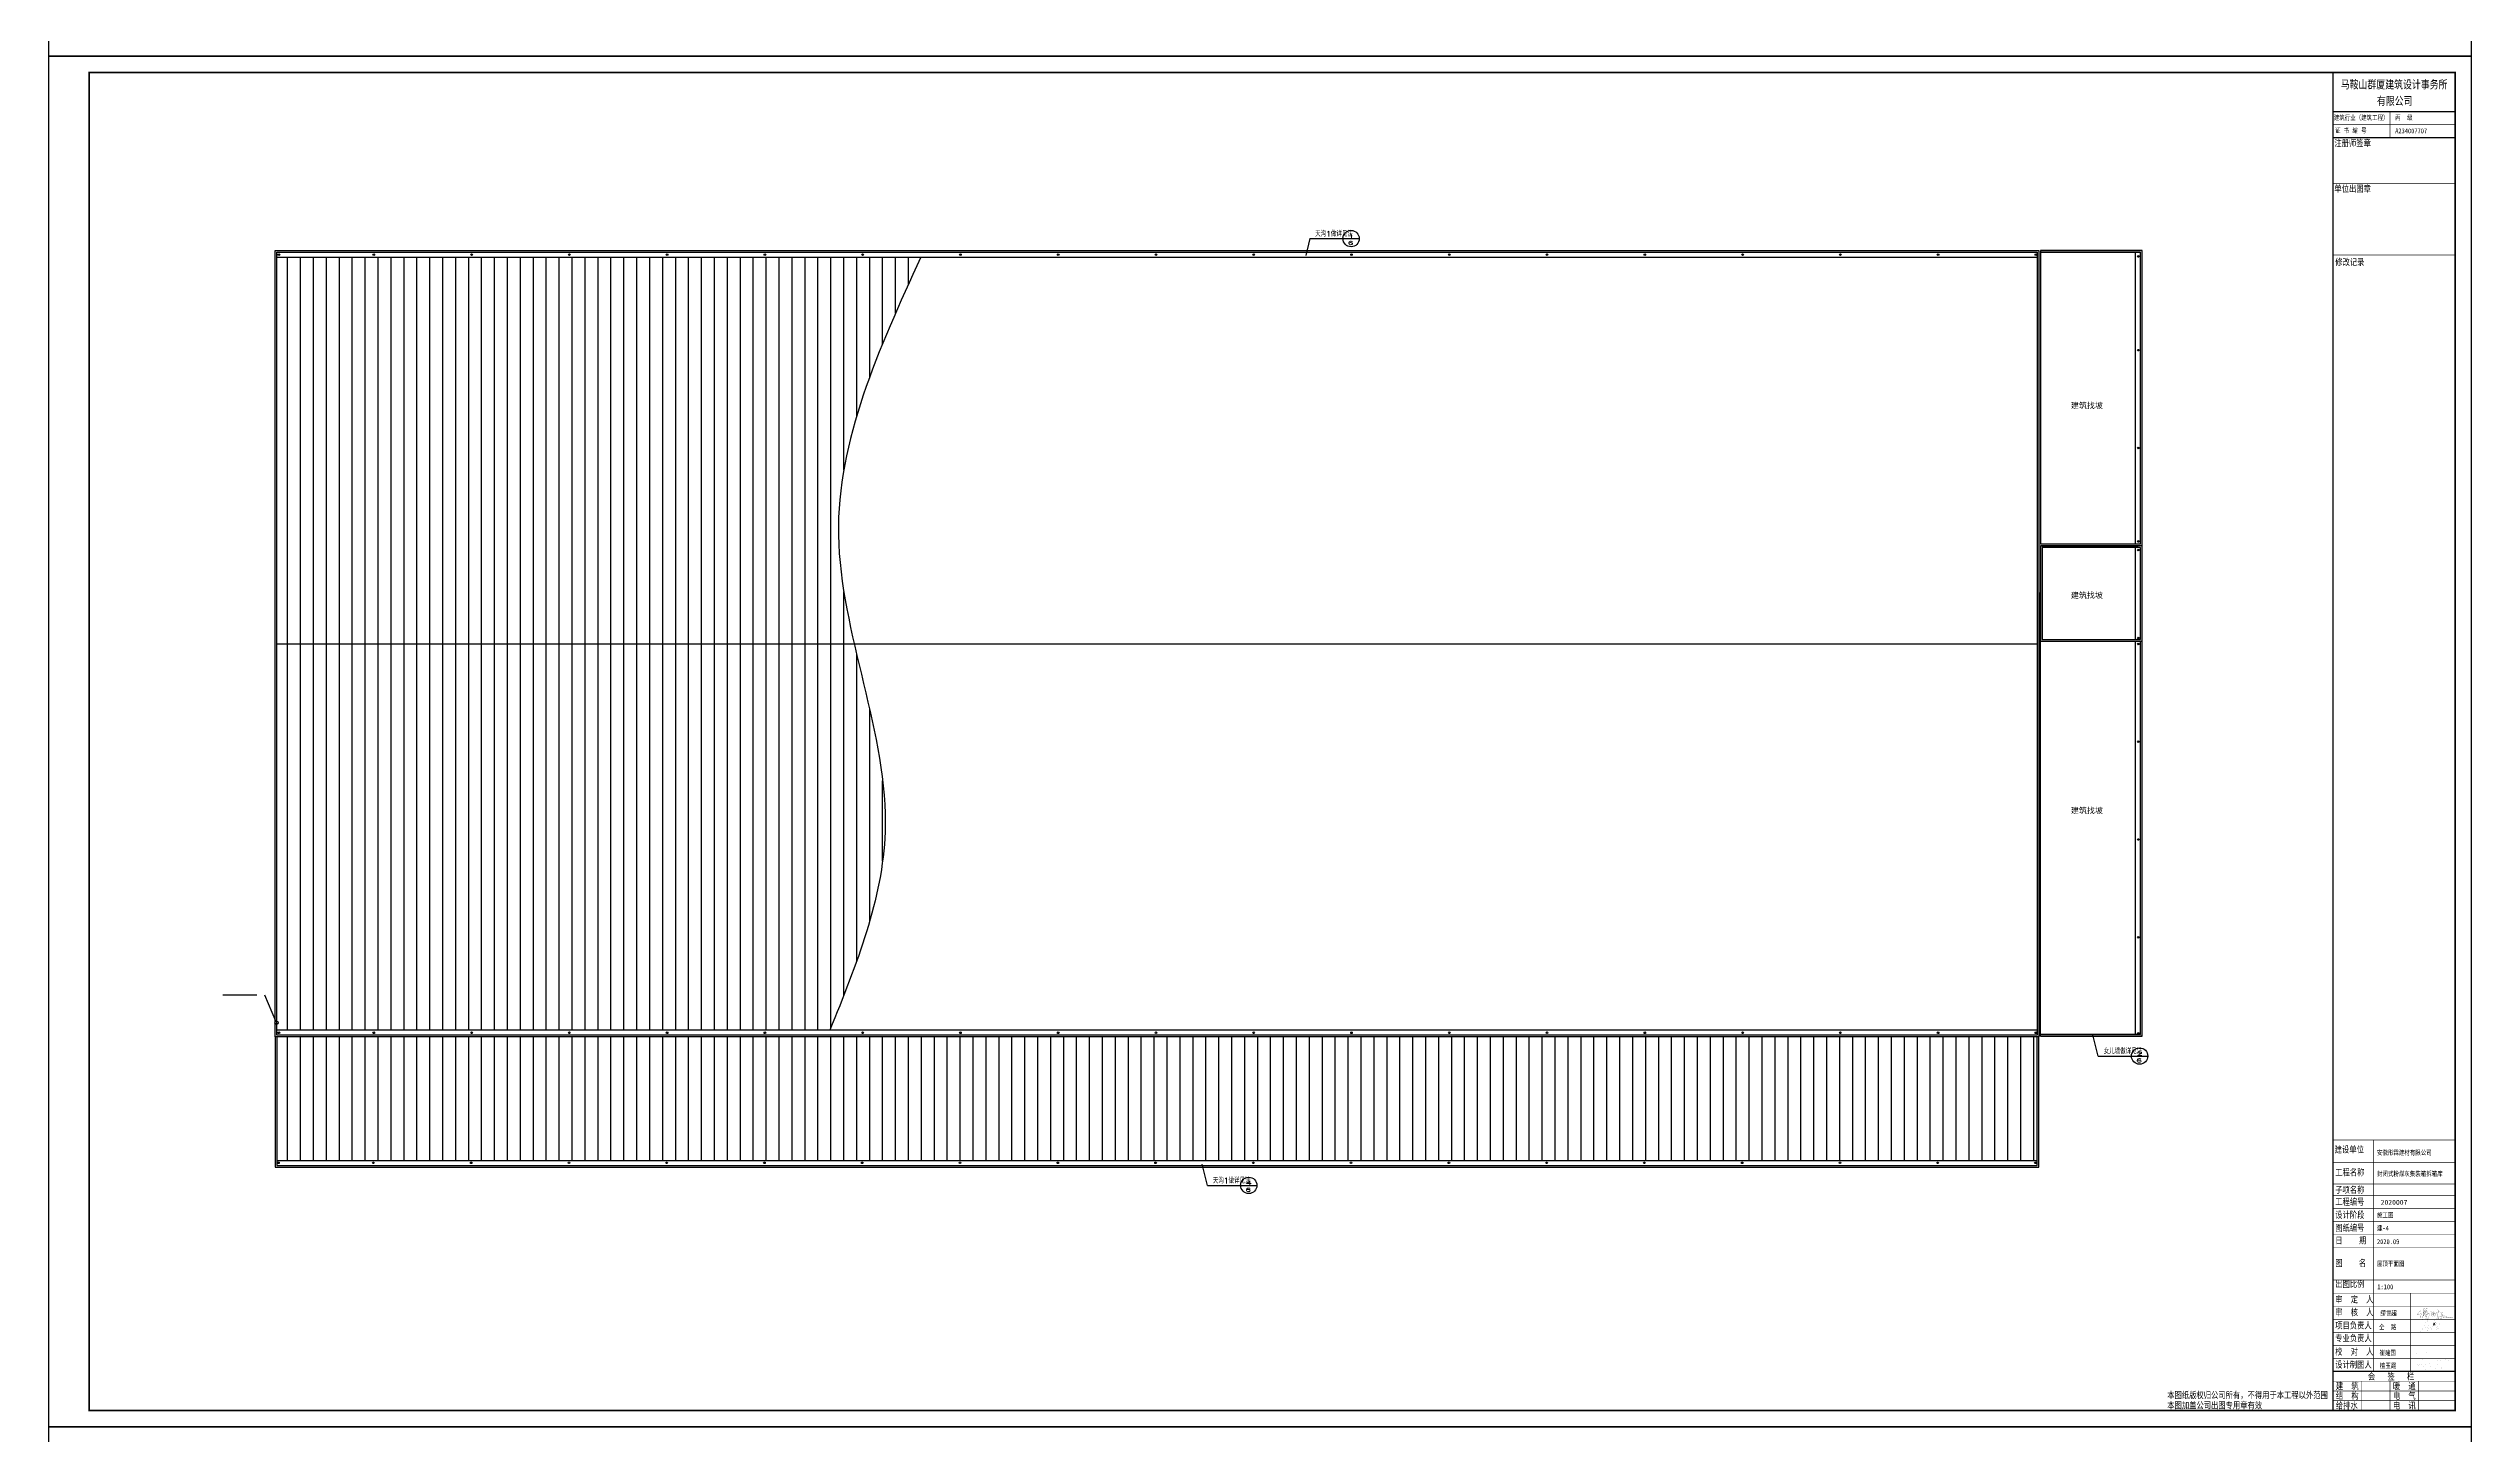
# Model space of a CAD drawing. Extents: x -405456 to 360097, y -329918 to 177160.
# Drawn here: x 28979 to 177679, y -186893 to -101843 of the extents above; entities that cross this region are included whole.
import ezdxf
from ezdxf.enums import TextEntityAlignment as Align

# ---------------------------------------------------------------- set-up
doc = ezdxf.new("R2010")
doc.units = 0
doc.header["$LTSCALE"] = 1000
doc.header["$MEASUREMENT"] = 0
for name, color, linetype in [('AXIS', 3, 'Continuous'), ('DIM_IDEN', 3, 'Continuous'), ('PUB_TEXT', 7, 'Continuous'), ('PUB_TITLE', 4, 'Continuous'), ('图签', 120, 'Continuous')]:
    doc.layers.add(name, color=color, linetype=linetype)
doc.styles.add('-宋体', font='', dxfattribs={"width": 0.8})
doc.styles.add('_TCH_LABEL', font='COMPLEX', dxfattribs={"bigfont": 'GBCBIG'})
doc.styles.get("Standard").update_dxf_attribs({"font": 'gbenor.shx', "bigfont": 'gbcbig.shx'})
doc.styles.add('图签', font='', dxfattribs={"width": 0.8})
doc.styles.get('-宋体').set_extended_font_data('SimSun')
doc.styles.get('图签').set_extended_font_data('SimSun')

# ---------------------------------------------------------------- blocks, each defined once
blk = doc.blocks.new('0#竖图签')
at = {"layer": '图签'}
blk.add_line((-7500, 0), (0, 0), dxfattribs=at)
blk.add_lwpolyline([(-7500, 82100, 70, 70, 0), (-7500, 0, 40, 40, 0), (0, 0, 40, 40, 0), (0, 82100, 40, 40, 0), (-7500, 82100, 40, 40, 0), (-7500, 75299, 40, 40, 0)], format="xyseb", dxfattribs=at)
for points, const_width in [([(-7500, 79700), (0, 79700)], 70), ([(-7500, 78900), (0, 78900)], 35), ([(-4000, 79700), (-4000, 78100)], 35), ([(-7500, 78100), (0, 78100)], 70), ([(-7500, 75300), (0, 75300)], 35), ([(-7500, 70900), (0, 70900)], 35), ([(-7500, 70900), (0, 70900)], 35), ([(-7500, 16600), (0, 16600)], 35), ([(-5000, 16600), (-5000, 2400)], 35), ([(-7500, 15200), (0, 15200)], 35), ([(-7500, 13896), (0, 13896)], 35), ([(-7500, 13200), (0, 13200)], 35), ([(-7500, 12400), (0, 12400)], 35), ([(-7500, 11600), (0, 11600)], 35), ([(-7500, 10800), (0, 10800)], 35), ([(-7500, 10000), (0, 10000)], 35), ([(-7500, 8000), (0, 8000)], 35), ([(-7500, 7200), (0, 7200)], 35), ([(-7500, 6400), (0, 6400)], 35), ([(-2750, 7200), (-2750, 2400)], 35), ([(-7500, 5600), (0, 5600)], 35), ([(-7500, 4800), (0, 4800)], 35), ([(-7500, 4000), (0, 4000)], 35), ([(-7500, 3200), (0, 3200)], 35), ([(-7500, 2400), (0, 2400)], 70), ([(-7500, 2400), (0, 2400)], 35), ([(-7500, 1800), (0, 1800)], 35), ([(-5750, 0), (-5750, 1800)], 35), ([(-4000, 1800), (-4000, 0)], 35), ([(-2250, 1800), (-2250, 0)], 35), ([(-7500, 1200), (0, 1200)], 35), ([(-7500, 600), (0, 600)], 35), ([(-7500, 0), (0, 0)], 35)]:
    blk.add_lwpolyline(points, dxfattribs=dict(at, const_width=const_width))
at = {"layer": '图签', "style": '图签'}
for s, height, width, p in [('马鞍山群厦建筑设计事务所', 500, 0.78, (-7028, 81116)), ('有限公司', 500, 0.78, (-4808, 80106)), ('建筑行业（建筑工程） ', 300, 0.8, (-7454, 79185)), ('丙  级', 300, 0.8, (-3684, 79190)), ('  证 书 编 号', 300, 0.8, (-7767, 78395)), ('注册师签章', 400, 0.8, (-7417, 77566)), ('A234007707', 300, 0.8, (-3684, 78369)), ('单位出图章', 400, 0.8, (-7417, 74775)), ('修改记录', 400, 0.8, (-7365, 70269)), ('建设单位', 400, 0.8, (-7400, 15815)), ('工程名称', 400, 0.8, (-7365, 14415)), ('子项名称', 400, 0.8, (-7365, 13339)), ('设计阶段', 400, 0.8, (-7365, 11807)), ('工程编号', 400, 0.8, (-7365, 12607)), ('图纸编号', 400, 0.8, (-7365, 11007)), ('日    期', 400, 0.8, (-7365, 10237)), ('图    名', 400, 0.8, (-7365, 8852)), ('出图比例', 400, 0.8, (-7365, 7567)), ('审  定  人', 400, 0.8, (-7365, 6621)), ('审  核  人', 400, 0.8, (-7365, 5831)), ('项目负责人', 400, 0.8, (-7365, 5021)), ('专业负责人', 400, 0.8, (-7365, 4237)), ('校  对  人', 400, 0.8, (-7365, 3409)), ('设计制图人', 400, 0.8, (-7365, 2618)), ('建  筑', 400, 0.8, (-7325, 1305)), ('会   签   栏', 400, 0.8, (-5360, 1889)), ('暖  通', 400, 0.8, (-3825, 1305)), ('本图纸版权归公司所有，不得用于本工程以外范围', 400, 0.8, (-17674, 746)), ('本图加盖公司出图专用章有效', 400, 0.8, (-17674, 121)), ('结  构', 400, 0.8, (-7325, 705)), ('给排水', 400, 0.8, (-7325, 105)), ('电  气', 400, 0.8, (-3825, 705)), ('电  讯', 400, 0.8, (-3825, 105))]:
    blk.add_text(s, height=height, dxfattribs=dict(at, width=width)).set_placement(p)
blk = doc.blocks.new('11')
at = {"const_width": 9.8}
for points in [[(1649906, 20166), (1649863, 20182), (1649762, 20111), (1649691, 20015), (1649648, 19948), (1649677, 19916), (1649778, 19959), (1649899, 19994), (1649921, 19971), (1649921, 19935), (1649880, 19892), (1649825, 19814), (1649813, 19779), (1649825, 19769), (1649897, 19822), (1649970, 19840), (1649970, 19801), (1649932, 19608)], [(1649970, 19840), (1650001, 19863), (1649996, 19905), (1650003, 20128), (1650027, 20241), (1650057, 20332), (1650087, 20344), (1650108, 20295), (1650115, 20216), (1650063, 20127), (1650037, 20041), (1650064, 19970), (1650070, 19917), (1650001, 19863)], [(1650064, 19970), (1650087, 20048), (1650124, 20105), (1650089, 20171)], [(1650067, 19945), (1650133, 20000), (1650177, 19982), (1650240, 20048), (1650276, 20157), (1650277, 20267), (1650238, 20291), (1650169, 20279), (1650126, 20241), (1650115, 20216)], [(1650070, 19917), (1650214, 19959), (1650351, 20004)], [(1650149, 20180), (1650191, 20220), (1650224, 20199), (1650221, 20144), (1650183, 20061), (1650146, 20032), (1650124, 20079), (1650124, 20132), (1650107, 20172)], [(1650170, 20200), (1650115, 20152)], [(1650351, 20004), (1650236, 19938), (1650186, 19900), (1650143, 19854), (1650135, 19840), (1650220, 19836), (1650214, 19762), (1650175, 19707), (1650162, 19681), (1650225, 19685), (1650267, 19651), (1650279, 19611), (1650264, 19565), (1650293, 19638), (1650416, 20004), (1650481, 20010), (1650736, 20020), (1650671, 20018), (1650649, 19885), (1650610, 19892), (1650587, 19965), (1650568, 20039), (1650519, 20104), (1650473, 20114), (1650480, 20045), (1650493, 19942), (1650531, 19853), (1650577, 19828), (1650675, 19831), (1650748, 19879), (1650790, 20010), (1650837, 20063), (1650954, 20120), (1651027, 20136)], [(1650603, 19915), (1650632, 20044), (1650648, 20121), (1650667, 20084), (1650671, 20018)], [(1650886, 20252), (1650927, 20157), (1650914, 20044), (1650877, 19946), (1650852, 19842), (1650867, 19825), (1650982, 19851), (1651052, 19848), (1651046, 19818), (1650978, 19786), (1650863, 19729), (1650835, 19698), (1650828, 19681), (1651093, 19712), (1651455, 19759), (1651637, 19759), (1651819, 19731)], [(1651236, 19859), (1651046, 19818), (1651137, 19931), (1651204, 19877), (1651170, 20003), (1651182, 20089), (1651079, 20053), (1651098, 20000), (1651154, 19960), (1651112, 19900)], [(1651819, 19731), (1651502, 19759), (1651242, 19873), (1651214, 19814), (1651130, 19759), (1651143, 19719)]]:
    blk.add_lwpolyline(points, dxfattribs=at)
blk = doc.blocks.new('9')
blk.add_line((102146, 74831), (101657, 72045))
at = {"const_width": 50}
for points in [[(86440, 64465), (93649, 77517), (93294, 75200), (96276, 72187), (91695, 70506), (90606, 69586), (90911, 68858), (92628, 69656), (94120, 69990), (94859, 69715), (95217, 69015), (94800, 67744), (93324, 65239), (97646, 70339), (98740, 69065), (99858, 71215), (100523, 71343), (100027, 70127), (98825, 67243)], [(98825, 67243), (99886, 68741), (100905, 68770), (100053, 66278)], [(99426, 68685), (98843, 69263)], [(101361, 70467), (101034, 71129), (100523, 71343), (101657, 72045), (104315, 73386), (106829, 74015), (108213, 74223), (108905, 73843), (108576, 72858), (107435, 71285), (105404, 69836), (103618, 68400), (102552, 67530), (102552, 66987), (103077, 67023), (104392, 67592), (105627, 68009), (107264, 68313), (108008, 67891), (108162, 67268), (107370, 65715), (105147, 63439), (103745, 62393)], [(100905, 68770), (101361, 70467), (102138, 70843), (103960, 72419), (104315, 73386), (104585, 74207), (104732, 75333), (104487, 75859), (103457, 75823), (102244, 75565), (102146, 74831), (102775, 78245)]]:
    blk.add_lwpolyline(points, dxfattribs=at)
blk = doc.blocks.new('ccjjgg')
at = {"const_width": 100}
for points in [[(1391860, 954457), (1401799, 984946), (1415207, 999023), (1442703, 986308), (1449066, 964738), (1453291, 918290), (1442668, 874201), (1440371, 826603), (1412458, 850089), (1379404, 891190), (1331658, 882383), (1282444, 847887), (1247185, 805319), (1237636, 766420), (1258938, 757613), (1350022, 780365), (1401440, 803117), (1437517, 829005), (1502807, 836144), (1607847, 872842), (1624442, 878639), (1502807, 836144), (1401440, 803117), (1438510, 771123), (1373339, 717131), (1330235, 672305), (1305494, 640992), (1194160, 619567), (1112515, 602263), (888230, 470430), (1100508, 595206), (1198176, 598260), (1248919, 553678), (1288189, 490215), (1272639, 206660), (1288189, 490215), (1305494, 640992), (1462386, 675870), (1500086, 704447), (1438510, 771123), (1500086, 704447), (1691376, 723059), (1500086, 704447), (1497846, 631437), (1489776, 517347), (1475000, 476747), (1579356, 525652), (1633843, 516425), (1475000, 334644), (1633843, 516425), (1722897, 659913), (1763098, 720574), (1814784, 753364), (1908312, 777956), (1896005, 804188), (1870572, 824681), (1843499, 805827), (1831192, 748445), (1838576, 681226), (1864009, 660733), (1931283, 658274), (1909953, 721394), (1908312, 777956), (1908312, 777956), (1937026, 799269), (1972304, 796810), (1985431, 764840), (1968202, 715656), (1955076, 687784), (1931283, 658274), (1900108, 638600), (1853344, 612368), (1857446, 590235), (1879597, 545969), (1914055, 481209), (1917336, 546789), (1931283, 598432), (1914875, 629583), (1853344, 612368), (1879597, 545969), (1839632, 522985), (1769851, 517799), (1746206, 520680), (1878586, 465533), (1951323, 423798), (2003317, 549233), (2039576, 650157), (2045403, 670859), (2087489, 608105), (2096828, 504643), (2093582, 406305), (2092775, 381865), (2198590, 416426), (2282904, 425106), (2270640, 439913), (2248157, 466973), (2203519, 468429), (2205457, 506500), (2176396, 540699), (2180916, 588449), (2221602, 616841), (2255183, 609097), (2246142, 534247), (2179598, 536931), (2155608, 675594), (2190703, 722892), (2241049, 720710), (2251131, 700965), (2257181, 669535), (2255183, 609097), (2246142, 534247), (2203519, 468429), (2269320, 484334), (2356371, 507224), (2373781, 512717), (2323383, 583216), (2302128, 776576), (2313525, 826192), (2350971, 836766), (2378648, 821312), (2417722, 793657), (2438502, 683767), (2470906, 577952), (2468386, 413822), (2459139, 379944), (2394410, 409716)], [(2374888, 609904), (2391327, 579106), (2374888, 609904)]]:
    blk.add_lwpolyline(points, dxfattribs=at)
blk = doc.blocks.new('ee')
at = {"const_width": 0.875}
for points in [[(133402, -8296), (133607, -8267), (133798, -8191), (133916, -8138), (134030, -8114), (133922, -8137), (133881, -7954), (133930, -8228), (133892, -8317), (133835, -8452), (133857, -8457), (133911, -8395), (133927, -8274), (133960, -8249), (133993, -8133)], [(133927, -8274), (133941, -8581)], [(134102, -7813), (134161, -7903), (134024, -8000), (134042, -8025), (134067, -8051), (134049, -8124), (134074, -8284)], [(134161, -7903), (134134, -7956), (134269, -7923), (134300, -7935), (134249, -7981), (134170, -8020), (134095, -8037), (134073, -8058)], [(134074, -8284), (134080, -8144), (134137, -8110), (134173, -8080), (134231, -8064), (134273, -8064), (134333, -8071), (134372, -8111), (134381, -8145), (134358, -8183), (134334, -8230), (134285, -8265), (134235, -8279), (134200, -8287), (134178, -8383), (134191, -8409), (134200, -8443), (134125, -8511), (134343, -8493), (134394, -8480), (134399, -8410), (134421, -8314), (134457, -8228), (134500, -8156), (134599, -8121), (134666, -8106), (134705, -8106), (134705, -8126), (134705, -8172), (134686, -8219), (134640, -8243), (134589, -8262), (134560, -8290), (134540, -8319), (134519, -8346), (134519, -8372), (134537, -8362), (134571, -8341), (134599, -8322), (134612, -8295), (134626, -8276), (134640, -8257), (134677, -8241), (134687, -8241), (134686, -8268), (134657, -8321), (134613, -8400), (134577, -8466), (134572, -8498), (134640, -8459), (134731, -8372), (134772, -8290), (134786, -8262), (134762, -8250), (134796, -8234), (134832, -8155), (134852, -8125), (134935, -8093), (134942, -8010), (134961, -8171), (135023, -8196), (135019, -8242), (134983, -8251), (134935, -8257), (134962, -8286), (134966, -8332), (134943, -8340), (134914, -8340), (134897, -8329), (134895, -8388), (134909, -8453), (134919, -8541), (134941, -8574), (134950, -8541), (134953, -8491), (134958, -8454), (134990, -8391), (135012, -8384), (135011, -8437), (135006, -8466), (135017, -8476), (135024, -8444), (135030, -8425), (135038, -8399), (135040, -8294), (135052, -8258), (135058, -8209), (135071, -8185), (135103, -8182), (135116, -8209), (135110, -8265), (135111, -8310), (135144, -8343), (135233, -8328), (135286, -8354), (135318, -8378), (135313, -8415), (135296, -8447), (135249, -8474), (135205, -8488), (135144, -8492), (135114, -8478), (135091, -8444), (135082, -8420), (135135, -8423), (135176, -8429), (135223, -8442), (135273, -8451), (135325, -8464), (135358, -8473), (135383, -8486), (135401, -8513)], [(135081, -8013), (135030, -7971), (134989, -7943), (134931, -7932), (134880, -7902), (134881, -7880), (134931, -7868), (134967, -7875), (134982, -7884), (135001, -7912), (135034, -7955), (135117, -7969), (135164, -7975), (135193, -7977), (135342, -7923), (135626, -7860), (135759, -7841), (135864, -7830), (135935, -7848), (135951, -7881), (135933, -7921), (135817, -7966), (135732, -7989), (135645, -8002), (135407, -8020), (135340, -8009), (135266, -8000), (135187, -7979)], [(135052, -8183), (135079, -8067), (135081, -8013), (135018, -8033), (134969, -8017), (134943, -7988), (134942, -8010)], [(135184, -7976), (135081, -8013)]]:
    blk.add_lwpolyline(points, dxfattribs=at)

msp = doc.modelspace()

# ---------------------------------------------------------------- hatches: boundary and pattern name
h = msp.add_hatch()
h.set_pattern_fill('ANSI31', color=256, scale=500, angle=45, style=0)
h.set_pattern_definition([(90, (0, 0), (-793.75, 2e-13), [])])
edge = h.paths.add_edge_path()
edge.add_spline(control_points=[(78423.8, -138367.9), (77914.6, -136131.9), (76386.4, -128039), (79939.1, -120273.8), (82513, -114647.9)], knot_values=[0, 0, 0, 0, 6762.11898789, 24545.41530602, 24545.41530602, 24545.41530602, 24545.41530602], degree=3, periodic=0)
edge.add_line((82513, -114647.9), (42985.6, -114647.9))
edge.add_line((42985.6, -114647.9), (42985.6, -138367.9))
edge.add_line((42985.6, -138367.9), (78423.8, -138367.9))
edge = h.paths.add_edge_path()
edge.add_spline(control_points=[(76931, -162087.9), (78555.2, -158061.8), (81682.1, -150311.1), (79303.6, -142231.4), (78423.8, -138367.9)], knot_values=[24545.41530602, 24545.41530602, 24545.41530602, 24545.41530602, 37175.04103937, 48859.26714328, 48859.26714328, 48859.26714328, 48859.26714328], degree=3, periodic=0)
edge.add_line((78423.8, -138367.9), (42985.6, -138367.9))
edge.add_line((42985.6, -138367.9), (42985.6, -162087.9))
edge.add_line((42985.6, -162087.9), (76931, -162087.9))
h.paths.add_polyline_path([(44495, -114733.1), (45323.8, -114733.1), (45323.8, -114286.9), (44495, -114286.9)], flags=9)
h.paths.add_polyline_path([(46739.4, -114733.1), (47568.1, -114733.1), (47568.1, -114286.9), (46739.4, -114286.9)], flags=9)
h.paths.add_polyline_path([(50495, -114733.1), (51323.8, -114733.1), (51323.8, -114286.9), (50495, -114286.9)], flags=9)
h.paths.add_polyline_path([(50495, -114733.1), (51323.8, -114733.1), (51323.8, -114286.9), (50495, -114286.9)], flags=24)
h.paths.add_polyline_path([(52739.4, -114733.1), (53568.1, -114733.1), (53568.1, -114286.9), (52739.4, -114286.9)], flags=9)
h.paths.add_polyline_path([(56495, -114733.1), (57323.8, -114733.1), (57323.8, -114286.9), (56495, -114286.9)], flags=9)
h.paths.add_polyline_path([(56495, -114733.1), (57323.8, -114733.1), (57323.8, -114286.9), (56495, -114286.9)], flags=24)
h.paths.add_polyline_path([(58739.4, -114733.1), (59568.1, -114733.1), (59568.1, -114286.9), (58739.4, -114286.9)], flags=9)
h.paths.add_polyline_path([(62495, -114733.1), (63323.8, -114733.1), (63323.8, -114286.9), (62495, -114286.9)], flags=9)
h.paths.add_polyline_path([(62495, -114733.1), (63323.8, -114733.1), (63323.8, -114286.9), (62495, -114286.9)], flags=24)
h.paths.add_polyline_path([(64739.4, -114733.1), (65568.1, -114733.1), (65568.1, -114286.9), (64739.4, -114286.9)], flags=9)
h.paths.add_polyline_path([(68495, -114733.1), (69323.8, -114733.1), (69323.8, -114286.9), (68495, -114286.9)], flags=24)
h.paths.add_polyline_path([(68495, -114733.1), (69323.8, -114733.1), (69323.8, -114286.9), (68495, -114286.9)], flags=9)
h.paths.add_polyline_path([(70739.4, -114733.1), (71568.1, -114733.1), (71568.1, -114286.9), (70739.4, -114286.9)], flags=9)
h.paths.add_polyline_path([(74495, -114733.1), (75323.8, -114733.1), (75323.8, -114286.9), (74495, -114286.9)], flags=24)
h.paths.add_polyline_path([(74495, -114733.1), (75323.8, -114733.1), (75323.8, -114286.9), (74495, -114286.9)], flags=9)
h.paths.add_polyline_path([(76739.4, -114733.1), (77568.1, -114733.1), (77568.1, -114286.9), (76739.4, -114286.9)], flags=9)
h.paths.add_polyline_path([(80495, -114733.1), (81323.8, -114733.1), (81323.8, -114286.9), (80495, -114286.9)], flags=9)
h.paths.add_polyline_path([(80495, -114733.1), (81323.8, -114733.1), (81323.8, -114286.9), (80495, -114286.9)], flags=24)
h.paths.add_polyline_path([(44495, -162448.9), (45323.8, -162448.9), (45323.8, -162002.6), (44495, -162002.6)], flags=9)
h.paths.add_polyline_path([(46739.4, -162448.9), (47568.1, -162448.9), (47568.1, -162002.6), (46739.4, -162002.6)], flags=9)
h.paths.add_polyline_path([(50495, -162448.9), (51323.8, -162448.9), (51323.8, -162002.6), (50495, -162002.6)], flags=25)
h.paths.add_polyline_path([(50495, -162448.9), (51323.8, -162448.9), (51323.8, -162002.6), (50495, -162002.6)], flags=25)
h.paths.add_polyline_path([(52739.4, -162448.9), (53568.1, -162448.9), (53568.1, -162002.6), (52739.4, -162002.6)], flags=9)
h.paths.add_polyline_path([(56495, -162448.9), (57323.8, -162448.9), (57323.8, -162002.6), (56495, -162002.6)], flags=25)
h.paths.add_polyline_path([(56495, -162448.9), (57323.8, -162448.9), (57323.8, -162002.6), (56495, -162002.6)], flags=25)
h.paths.add_polyline_path([(58739.4, -162448.9), (59568.1, -162448.9), (59568.1, -162002.6), (58739.4, -162002.6)], flags=9)
h.paths.add_polyline_path([(62495, -162448.9), (63323.8, -162448.9), (63323.8, -162002.6), (62495, -162002.6)], flags=25)
h.paths.add_polyline_path([(62495, -162448.9), (63323.8, -162448.9), (63323.8, -162002.6), (62495, -162002.6)], flags=25)
h.paths.add_polyline_path([(64739.4, -162448.9), (65568.1, -162448.9), (65568.1, -162002.6), (64739.4, -162002.6)], flags=9)
h.paths.add_polyline_path([(68495, -162448.9), (69323.8, -162448.9), (69323.8, -162002.6), (68495, -162002.6)], flags=25)
h.paths.add_polyline_path([(68495, -162448.9), (69323.8, -162448.9), (69323.8, -162002.6), (68495, -162002.6)], flags=25)
h.paths.add_polyline_path([(70739.4, -162448.9), (71568.1, -162448.9), (71568.1, -162002.6), (70739.4, -162002.6)], flags=9)
h.paths.add_polyline_path([(74495, -162448.9), (75323.8, -162448.9), (75323.8, -162002.6), (74495, -162002.6)], flags=25)
h.paths.add_polyline_path([(74495, -162448.9), (75323.8, -162448.9), (75323.8, -162002.6), (74495, -162002.6)], flags=25)
h.paths.add_polyline_path([(76739.4, -162448.9), (77568.1, -162448.9), (77568.1, -162002.6), (76739.4, -162002.6)], flags=9)
h = msp.add_hatch()
h.set_pattern_fill('ANSI31', color=256, scale=500, angle=45, style=0)
h.set_pattern_definition([(90, (0, -84100), (-793.75, 2e-13), [])])
h.paths.add_polyline_path([(42985.6, -162487.9), (42985.6, -170087.9), (151025.6, -170087.9), (151025.6, -162487.9)])

# ---------------------------------------------------------------- linework, layer by layer
for p, q in [((42985.6, -114347.9), (151025.6, -114347.9)), ((42985.6, -162387.9), (42985.6, -114347.9)), ((151025.6, -114347.9), (151025.6, -162387.9)), ((151225.6, -114247.9), (151225.6, -132267.9)), ((151225.6, -114247.9), (157365.6, -114247.9)), ((157465.6, -114247.9), (151225.6, -114247.9)), ((151225.6, -114347.9), (157365.6, -114347.9)), ((157065.6, -132267.9), (157065.6, -114347.9)), ((157365.6, -132267.9), (157365.6, -114347.9)), ((157465.6, -132367.9), (157465.6, -114247.9)), ((42985.6, -114647.9), (151025.6, -114647.9)), ((157365.6, -132267.9), (151225.6, -132267.9)), ((151225.6, -132367.9), (157225.6, -132367.9)), ((157465.6, -132367.9), (151225.6, -132367.9)), ((157365.6, -132467.9), (151325.6, -132467.9)), ((151325.6, -132467.9), (151325.6, -138117.9)), ((157065.6, -138117.9), (157065.6, -132467.9)), ((157365.6, -138117.9), (157365.6, -132467.9)), ((151225.6, -162452.9), (151225.6, -135217.9)), ((151225.6, -138217.9), (157465.6, -138217.9)), ((151325.6, -138117.9), (157365.6, -138117.9)), ((157065.6, -162352.9), (157065.6, -138217.9)), ((157365.6, -162352.9), (157365.6, -138217.9)), ((157465.6, -162452.9), (157465.6, -138217.9)), ((42985.6, -138367.9), (151025.6, -138367.9)), ((151025.6, -162087.9), (42985.6, -162087.9)), ((151025.6, -162387.9), (42985.6, -162387.9)), ((42985.6, -162487.9), (42985.6, -170387.9)), ((151025.6, -170387.9), (151025.6, -162487.9)), ((157365.6, -162352.9), (151225.3, -162352.9)), ((157445.6, -162452.9), (151225.6, -162452.9)), ((151225.6, -162452.9), (157465.6, -162452.9)), ((42985.6, -170087.9), (151025.6, -170087.9)), ((42985.6, -170387.9), (151025.6, -170387.9))]:
    msp.add_line(p, q)
for points in [[(42885.6, -114247.9), (151125.6, -114247.9), (151125.6, -162487.9), (42885.6, -162487.9)], [(157465.6, -132367.9), (151225.6, -132367.9), (151225.6, -138217.9), (157465.6, -138217.9)], [(151125.6, -162487.9), (42885.6, -162487.9), (42885.6, -170487.9), (151125.6, -170487.9)]]:
    msp.add_lwpolyline(points, close=True)
for centre in [(43118.5, -114493.2), (48944.6, -114493.2), (54944.6, -114493.2), (60944.6, -114493.2), (66944.6, -114493.2), (72944.6, -114493.2), (78944.6, -114493.2), (84944.6, -114493.2), (90944.6, -114493.2), (96944.6, -114493.2), (102944.6, -114493.2), (108944.6, -114493.2), (114944.6, -114493.2), (120944.6, -114493.2), (126944.6, -114493.2), (132944.6, -114493.2), (138944.6, -114493.2), (144944.6, -114493.2), (150944.6, -114493.2), (157229.3, -114605.9), (157229.3, -120354.7), (157228.5, -126354.7), (157228.5, -132092.3), (157228.5, -132621.9), (157228.5, -138025.6), (157228.5, -138381), (157228.5, -144381), (157228.5, -150381), (157228.5, -156381), (43118.5, -162242.5), (48944.6, -162242.5), (54944.6, -162242.5), (60944.6, -162242.5), (66944.6, -162242.5), (72944.6, -162242.5), (78944.6, -162242.5), (84944.6, -162242.5), (90944.6, -162242.5), (96944.6, -162242.5), (102944.6, -162242.5), (108944.6, -162242.5), (114944.6, -162242.5), (120944.6, -162242.5), (126944.6, -162242.5), (132944.6, -162242.5), (138944.6, -162242.5), (144944.6, -162242.5), (150944.6, -162242.5), (157228.5, -162283), (43092.5, -170222.3), (48918.6, -170222.3), (54918.6, -170222.3), (60918.6, -170222.3), (66918.6, -170222.3), (72918.6, -170222.3), (78918.6, -170222.3), (84918.6, -170222.3), (90918.6, -170222.3), (96918.6, -170222.3), (102918.6, -170222.3), (108918.6, -170222.3), (114918.6, -170222.3), (120918.6, -170222.3), (126918.6, -170222.3), (132918.6, -170222.3), (138918.6, -170222.3), (144918.6, -170222.3), (150918.6, -170222.3)]:
    msp.add_circle(centre, 50)
msp.add_spline([(82513, -114647.9), (77458.2, -131697.7), (80318.2, -149920.9), (76931, -162087.9)], degree=3)
at = {"layer": 'AXIS'}
for p, q in [((106386.2, -113510.1), (106132.7, -114551.6)), ((106386.2, -113510.1), (109420.8, -113510.1)), ((154774.3, -163667.5), (154443.9, -162361.2)), ((154774.3, -163667.5), (157809, -163667.5)), ((100105.9, -171604.8), (99775.5, -170298.5)), ((100105.9, -171604.8), (103140.6, -171604.8))]:
    msp.add_line(p, q, dxfattribs=at)
for centre in [(108920.8, -113510.1), (157309, -163667.5), (102640.6, -171604.8)]:
    msp.add_circle(centre, 500, dxfattribs=at)
at = {"layer": 'DIM_IDEN'}
for p, q in [((41766.7, -159934.4), (39680.8, -159934.4)), ((42935.8, -161528.4), (42266.2, -159934.4))]:
    msp.add_line(p, q, dxfattribs=at)
msp.add_circle((42978.4, -161621.1), 102.1, dxfattribs=at)
at = {"layer": 'PUB_TITLE'}
for points in [[(28978.8, -102317.9), (177678.8, -102317.9), (177678.8, -18217.9), (28978.8, -18217.9)], [(28978.8, -186417.9), (177678.8, -186417.9), (177678.8, -102317.9), (28978.8, -102317.9)], [(28978.8, -270517.9), (177678.8, -270517.9), (177678.8, -186417.9), (28978.8, -186417.9)]]:
    msp.add_lwpolyline(points, close=True, dxfattribs=at)
at = {"layer": 'PUB_TITLE', "const_width": 100}
msp.add_lwpolyline([(31478.8, -185417.9), (176678.8, -185417.9), (176678.8, -103317.9), (31478.8, -103317.9)], close=True, dxfattribs=at)

# ---------------------------------------------------------------- block references
for name, p in [('0#竖图签', (176678.8, -185417.9)), ('11', (-1475288.6, -199465.5)), ('ee', (40541.8, -174384.8))]:
    msp.add_blockref(name, p)
for name, p, xscale, yscale, zscale in [('9', (170017, -183979.3), 0.05249999999068677, 0.05249999999068677, 0.05249999999999999), ('ccjjgg', (173194.3, -182526.1), 0.0009999999892897904, 0.0009999999892897904, 0.001)]:
    msp.add_blockref(name, p, dxfattribs=dict(xscale=xscale, yscale=yscale, zscale=zscale))

# ---------------------------------------------------------------- texts
for s, insert, char_height, width, attachment_point in [('{\\fNSimSun|b0|i0|c134|p49;建筑找坡}', (153093.4, -123575.1), 350, 6422.785, 1), ('{\\fNSimSun|b0|i0|c134|p49;建筑找坡}', (153093.4, -135216.7), 350, 6422.785, 1), ('{\\fNSimSun|b0|i0|c134|p49;建筑找坡}', (153093.4, -148425.6), 350, 6422.785, 1), ('{\\fNSimSun|b0|i0|c134|p49;\\W0.8;\\C7;安徽彤霖建材有限公司}', (171875.4, -169776.3), 300, 7365.582, 7), ('{\\fNSimSun|b0|i0|c134|p49;\\W0.8;\\C7;\\P\\C256;封闭式粉煤灰集装箱拆箱库}', (171875.4, -171076.3), 300, 7365.582, 7), ('{\\fNSimSun|b0|i0|c134|p49;\\W0.8;\\C7;\\P\\C256;施工图}', (171875.4, -173614.2), 300, 7365.582, 7), ('{\\fNSimSun|b0|i0|c134|p49;2020007}', (172101, -172799.2), 300, 7365.582, 7), ('{\\fNSimSun|b0|i0|c134|p49;\\W0.8;\\C7;\\P\\C256;建-4}', (171875.4, -174412.7), 300, 7365.582, 7), ('{\\fNSimSun|b0|i0|c134|p49;\\W0.8;\\C7;\\P\\C256;2020.09}', (171875.4, -175212.7), 300, 7365.582, 7), ('{\\fNSimSun|b0|i0|c134|p49;\\W0.8;\\C7;\\P\\C256;屋顶平面图}', (171875.4, -176585.7), 300, 7365.582, 7), ('{\\fNSimSun|b0|i0|c134|p49;\\W0.8;\\C7;\\P\\C256;1:100}', (171898, -177982.6), 300, 7365.582, 7)]:
    msp.add_mtext(s, dxfattribs=dict(insert=insert, char_height=char_height, width=width, attachment_point=attachment_point))
at = {"char_height": 300, "width": 4386.068, "attachment_point": 1, "style": '-宋体'}
for s, insert in [('缪世超', (172080.5, -179294.7)), ('仝  路', (171997.2, -180138)), ('{\\fNSimSun|b0|i0|c134|p49;崔建国}', (172033, -181724.4)), ('檀玉霞', (172051.4, -182514.4))]:
    msp.add_mtext(s, dxfattribs=dict(at, insert=insert))
at = {"layer": 'PUB_TEXT', "style": '_TCH_LABEL'}
for s, p in [('天沟1做详见法', (106715.9, -113386.5)), ('女儿墙做详见法', (155104.1, -163543.9)), ('天沟1做详见法', (100435.7, -171481.2))]:
    msp.add_text(s, height=337.59, dxfattribs=at).set_placement(p)
for s, height, width, p, p2 in [('6', 219.7, 2.428571, (108708.5, -113891.1), (109064.1, -113891.1)), ('1', 210.6, 4.222222, (108730.3, -113468), (109111.4, -113468)), ('2', 210.6, 2.714286, (157118.4, -163625.4), (157499.5, -163625.4)), ('6', 219.7, 2.428571, (157096.6, -164048.5), (157452.2, -164048.5)), ('6', 219.7, 2.428571, (102428.2, -171985.8), (102783.9, -171985.8)), ('4', 210.6, 2.375, (102450, -171562.7), (102831.2, -171562.7))]:
    msp.add_text(s, height=height, dxfattribs=dict(at, width=width)).set_placement(p, p2, align=Align.FIT)

doc.saveas('drawing.dxf')
